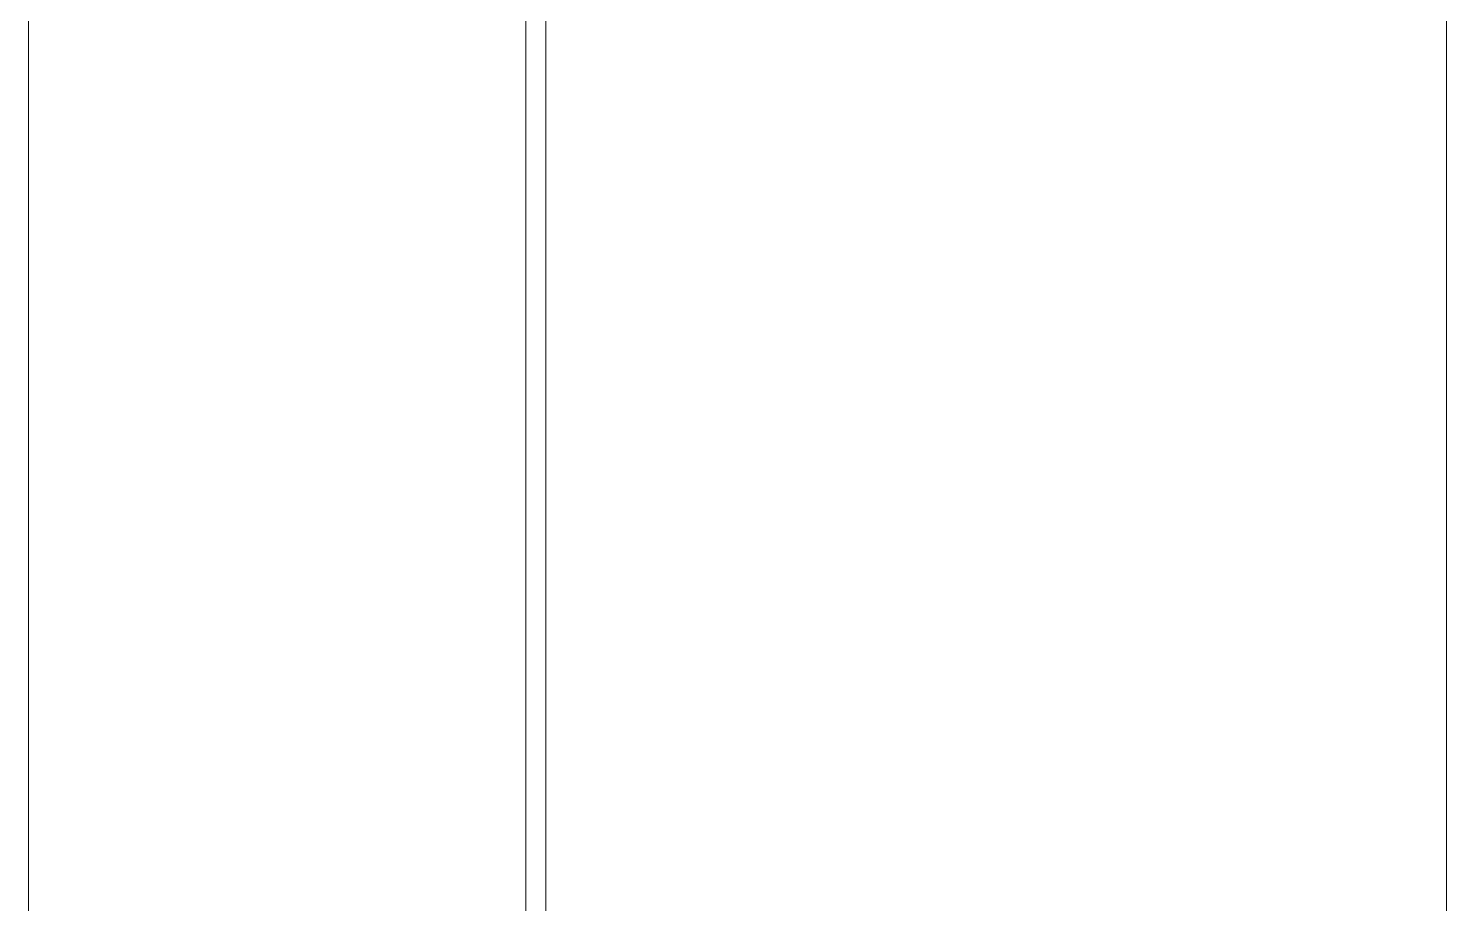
# Model space of a CAD drawing. Header units: millimetres. Extents: x -116965 to 323937, y 291661 to 566926.
# Drawn here: x -34207 to -33152, y 314325 to 314976 of the extents above; entities that cross this region are included whole.
import ezdxf

# ---------------------------------------------------------------- set-up
doc = ezdxf.new("R2010")
doc.units = ezdxf.units.MM
doc.layers.get('0').update_dxf_attribs({"lineweight": 18})
doc.layers.add('hw_Text', color=7, linetype='Continuous', lineweight=13)

# ---------------------------------------------------------------- blocks, each defined once
blk = doc.blocks.new('*U1616')
for p, q in [((15, 2100), (15, 100)), ((400, 2100), (400, 100))]:
    blk.add_line(p, q)
blk = doc.blocks.new('*U1570')
blk.add_line((0, 0), (0, 2000))
blk.add_lwpolyline([(0, 0), (670, 0), (670, 2000), (0, 2000)])
blk = doc.blocks.new('*U1641')
blk.add_line((0, 0), (0, 2000))
blk.add_lwpolyline([(0, 0), (370, 0), (370, 2000), (0, 2000)])

msp = doc.modelspace()

# ---------------------------------------------------------------- block references
msp.add_blockref('*U1616', (-34222.31856, 313478.960707))

# ---------------------------------------------------------------- next in the draw order: block references
at = {"layer": 'hw_Text'}
for name, p in [('*U1641', (-34207.31856, 313578.960707)), ('*U1570', (-33822.31856, 313578.960707))]:
    msp.add_blockref(name, p, dxfattribs=at)

doc.saveas('drawing.dxf')
